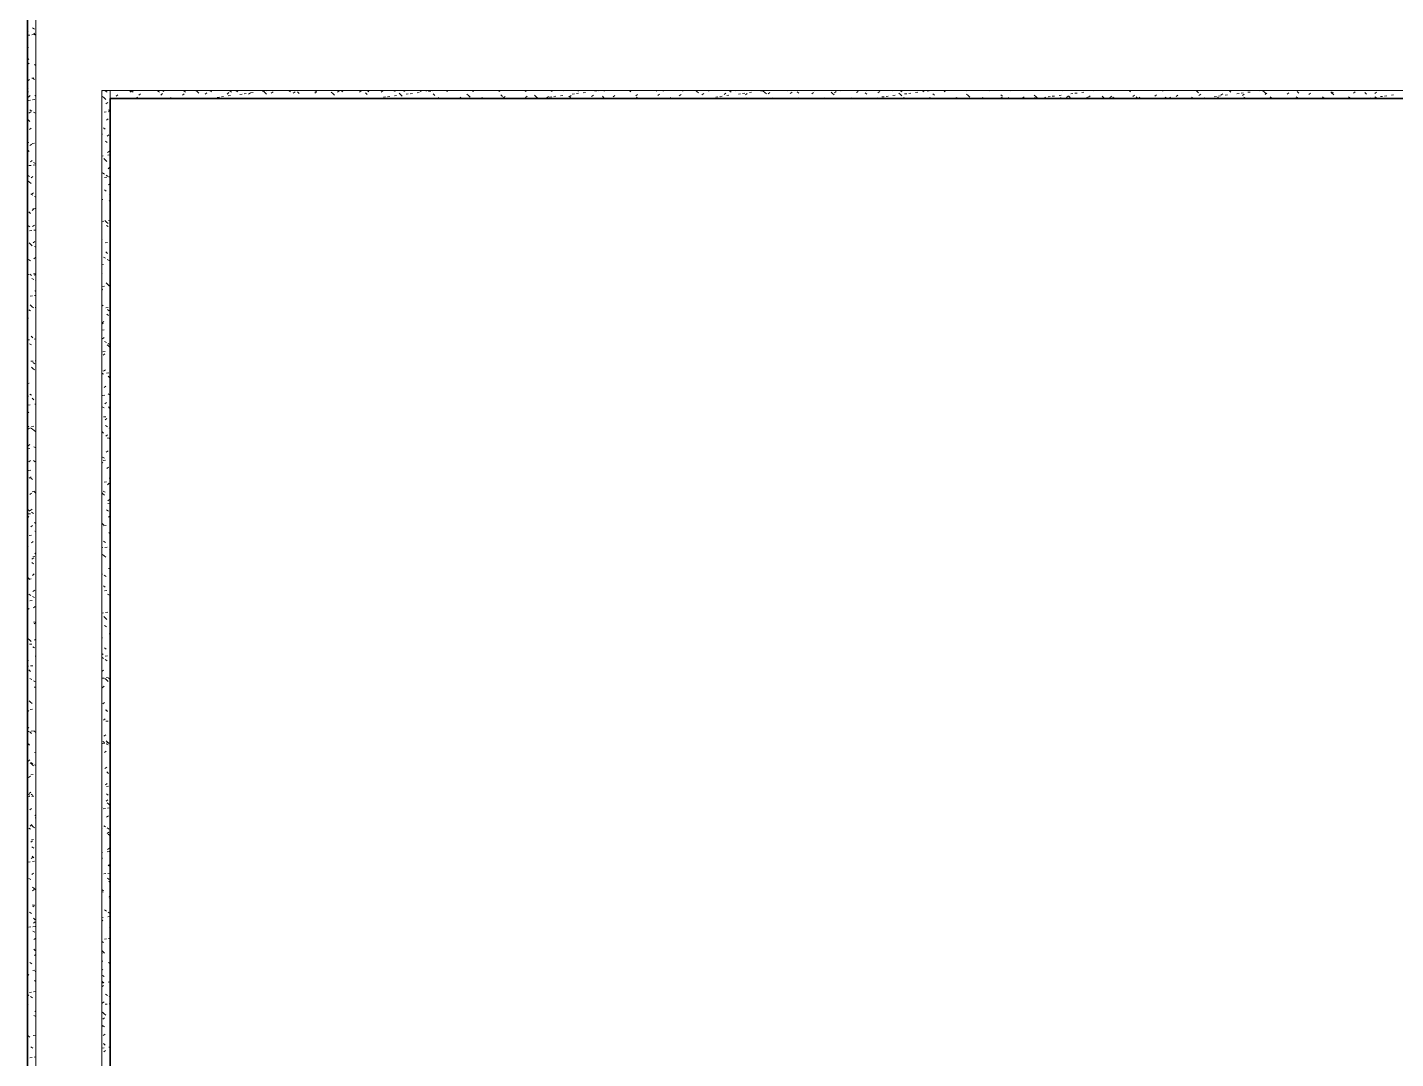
# Model space of a CAD drawing. Header units: millimetres. Extents: x -4948 to 42228, y -4856 to 69378.
# Drawn here: x 16096 to 18163, y 12279 to 13837 of the extents above; entities that cross this region are included whole.
import ezdxf

# ---------------------------------------------------------------- set-up
doc = ezdxf.new("R2010")
doc.units = ezdxf.units.MM
for name, color, linetype, lineweight in [('A-WALL', 113, 'Continuous', 13), ('A-WALL-PATT', 111, 'Continuous', 13), ('I-WALL', 2, 'Continuous', 13)]:
    doc.layers.add(name, color=color, linetype=linetype, lineweight=lineweight)

# ---------------------------------------------------------------- blocks, each defined once
blk = doc.blocks.new('27ELB-RD-AR-0000-BIM_rvt-1-1 этаж отм_ _0_000 лотки')
at = {"layer": 'A-WALL', "color": 252, "lineweight": 9}
for p, q in [((16108.9, 5232.1), (16108.9, 16592.1)), ((16208.9, 5232.1), (16208.9, 13742.1)), ((16221.4, 13742.1), (16208.9, 13742.1)), ((20096.4, 13742.1), (16221.4, 13742.1)), ((16221.4, 13742.1), (16221.4, 13729.6))]:
    blk.add_line(p, q, dxfattribs=at)
at = {"layer": 'A-WALL-PATT', "color": 252, "linetype": 'Continuous', "lineweight": 9}
for p, q in [((16096.4, 13831.2), (16097.4, 13831.9)), ((16104.1, 13836.5), (16106.9, 13834.7)), ((16105.9, 13828.3), (16108.3, 13826.1)), ((16096.4, 13806.1), (16098.2, 13807.5)), ((16096.9, 13825.3), (16100.3, 13825.7)), ((16103.3, 13826.1), (16106.6, 13826.6)), ((16108.3, 13826.1), (16108.3, 13826.1)), ((16108.3, 13826.1), (16108.9, 13825.6)), ((16096.4, 13790.9), (16096.9, 13790.5)), ((16096.4, 13790.9), (16098.6, 13788.9)), ((16108.7, 13794), (16108.9, 13794)), ((16096.4, 13781), (16099, 13783)), ((16107.2, 13781), (16108.9, 13779.4)), ((16096.4, 13744.8), (16097.5, 13743.7)), ((16097.1, 13756.5), (16099.8, 13758.5)), ((16102.9, 13760.3), (16106.2, 13760.8)), ((16104.3, 13760.5), (16107.2, 13758.7)), ((16096.4, 13740.3), (16098.2, 13739.2)), ((16097.9, 13732), (16100.6, 13734.1)), ((16097.9, 13726.8), (16101.2, 13727.2)), ((16104.3, 13727.6), (16107.6, 13728.1)), ((16107.6, 13734.4), (16108.9, 13733.3)), ((16208.9, 13741.4), (16210.1, 13741.6)), ((16210, 13732.9), (16212.4, 13730.7)), ((16212.4, 13730.7), (16212.4, 13730.7)), ((16212.4, 13730.7), (16214.8, 13728.4)), ((16214, 13741.2), (16216.8, 13739.4)), ((16215.1, 13721.6), (16217.8, 13723.7)), ((16230.4, 13733.4), (16233.1, 13735.4)), ((16250.3, 13742.1), (16250.6, 13741.9)), ((16250.6, 13741.9), (16250.6, 13741.9)), ((16250.6, 13741.9), (16253, 13739.6)), ((16253.5, 13741.3), (16256.3, 13739.5)), ((16261.6, 13731.7), (16263.9, 13729.6)), ((16264.7, 13734.6), (16267.4, 13736.7)), ((16293.1, 13741.4), (16295.9, 13739.6)), ((16298, 13735), (16300.6, 13737.1)), ((16300.6, 13742.1), (16302.3, 13740.6)), ((16312.4, 13731.3), (16314.3, 13729.6)), ((16330.5, 13734.9), (16333.1, 13736.9)), ((16332.6, 13741.4), (16335.4, 13739.6)), ((16351, 13742.1), (16352.9, 13740.3)), ((16352.9, 13740.3), (16352.9, 13740.3)), ((16352.9, 13740.3), (16355.4, 13738)), ((16364, 13730.2), (16364.6, 13729.6)), ((16364.8, 13736.1), (16367.4, 13738.2)), ((16372.2, 13741.5), (16375, 13739.7)), ((16383.1, 13731.4), (16386.4, 13731.9)), ((16389.5, 13732.3), (16392.8, 13732.7)), ((16398, 13736.5), (16400.7, 13738.6)), ((16399.8, 13733.6), (16403.1, 13734.1)), ((16402.2, 13741.3), (16404.6, 13739.1)), ((16411.7, 13741.6), (16414.5, 13739.8)), ((16414.8, 13729.7), (16415, 13729.6)), ((16417.3, 13735.9), (16420.6, 13736.4)), ((16423.6, 13736.8), (16427, 13737.2)), ((16430.5, 13736.4), (16433.2, 13738.4)), ((16434, 13738.1), (16437.3, 13738.6)), ((16451.3, 13741.7), (16454.1, 13739.9)), ((16451.5, 13740.5), (16454.8, 13740.9)), ((16453, 13740.9), (16455.3, 13738.7)), ((16455.3, 13738.7), (16455.3, 13738.7)), ((16455.3, 13738.7), (16457.8, 13736.5)), ((16457.8, 13741.3), (16461.1, 13741.7)), ((16464.8, 13737.6), (16467.5, 13739.7)), ((16490.8, 13741.7), (16493.6, 13739.9)), ((16498.1, 13738), (16500.7, 13740.1)), ((16504.6, 13739.8), (16507, 13737.5)), ((16530.4, 13741.8), (16533.2, 13740)), ((16530.5, 13737.9), (16533.2, 13739.9)), ((16555.4, 13739.3), (16557.7, 13737.2)), ((16557.7, 13737.2), (16557.7, 13737.2)), ((16557.7, 13737.2), (16560.2, 13734.9)), ((16564.8, 13739.1), (16567.5, 13741.2)), ((16569.9, 13741.9), (16572.7, 13740.1)), ((16598.1, 13739.5), (16600.7, 13741.6)), ((16606.9, 13738.2), (16609.4, 13735.9)), ((16609.5, 13741.9), (16612.3, 13740.1)), ((16617.8, 13729.6), (16617.9, 13729.7)), ((16618.8, 13729.6), (16619.9, 13729.7)), ((16628.7, 13729.7), (16628.9, 13729.6)), ((16630.6, 13739.4), (16633.2, 13741.4)), ((16634.1, 13731.6), (16637.4, 13732.1)), ((16640.5, 13732.4), (16643.8, 13732.9)), ((16649, 13742), (16651.8, 13740.2)), ((16650.5, 13729.6), (16651.2, 13730.1)), ((16650.8, 13733.8), (16654.1, 13734.2)), ((16657.8, 13737.8), (16660.1, 13735.6)), ((16660.1, 13735.6), (16660.1, 13735.6)), ((16660.1, 13735.6), (16662.6, 13733.4)), ((16664.9, 13740.6), (16666.8, 13742.1)), ((16668.3, 13736.1), (16671.6, 13736.6)), ((16668.3, 13729.7), (16668.5, 13729.6)), ((16674.6, 13737), (16678, 13737.4)), ((16683.2, 13729.6), (16683.7, 13729.9)), ((16685, 13738.3), (16688.3, 13738.7)), ((16688.6, 13742.1), (16691.4, 13740.3)), ((16698.1, 13741.1), (16699.5, 13742.1)), ((16702.5, 13740.6), (16705.8, 13741.1)), ((16707.8, 13729.8), (16708.2, 13729.6)), ((16708.8, 13741.5), (16712.2, 13741.9)), ((16709.3, 13736.6), (16711.8, 13734.4)), ((16715.9, 13729.6), (16718, 13731.2)), ((16728.2, 13742.1), (16730.9, 13740.4)), ((16730.6, 13740.9), (16732.2, 13742.1)), ((16747.4, 13729.9), (16747.8, 13729.6)), ((16748.6, 13729.6), (16751.2, 13731.6)), ((16760.1, 13736.2), (16762.5, 13734.1)), ((16762.5, 13734.1), (16762.5, 13734.1)), ((16762.5, 13734.1), (16765, 13731.8)), ((16767.9, 13742.1), (16770.5, 13740.4)), ((16781.3, 13729.6), (16783.7, 13731.5)), ((16786.9, 13730), (16787.5, 13729.6)), ((16807.5, 13742.1), (16810, 13740.5)), ((16811.7, 13735.1), (16814.2, 13732.8)), ((16815.3, 13730.6), (16818, 13732.7)), ((16826.5, 13730), (16827.2, 13729.6)), ((16847.2, 13742.1), (16849.6, 13740.6)), ((16848.6, 13731.1), (16851.2, 13733.1)), ((16862.5, 13734.7), (16864.9, 13732.5)), ((16864.9, 13732.5), (16864.9, 13732.5)), ((16864.9, 13732.5), (16867.3, 13730.2)), ((16866, 13730.1), (16866.8, 13729.6)), ((16868.5, 13729.6), (16870.9, 13729.9)), ((16881.1, 13730.9), (16883.7, 13733)), ((16885.1, 13731.8), (16888.4, 13732.2)), ((16886.9, 13742.1), (16889.1, 13740.6)), ((16891.5, 13732.6), (16894.8, 13733.1)), ((16901.8, 13734), (16905.1, 13734.4)), ((16904.8, 13742.1), (16905.5, 13741.4)), ((16905.6, 13730.2), (16906.5, 13729.6)), ((16914.1, 13733.5), (16916.6, 13731.3)), ((16915.4, 13732.2), (16918, 13734.2)), ((16919.3, 13736.3), (16922.6, 13736.7)), ((16925.6, 13737.1), (16929, 13737.6)), ((16926.5, 13742.1), (16928.7, 13740.7)), ((16936, 13738.5), (16939.3, 13738.9)), ((16945.1, 13730.2), (16946.2, 13729.6)), ((16948.6, 13732.6), (16951.3, 13734.6)), ((16953.5, 13740.8), (16956.8, 13741.2)), ((16959.8, 13741.6), (16963.2, 13742.1)), ((16964.9, 13733.1), (16967.3, 13731)), ((16966.2, 13742.1), (16968.2, 13740.8)), ((16967.3, 13731), (16967.3, 13731)), ((16967.3, 13731), (16968.7, 13729.6)), ((16981.1, 13732.4), (16983.8, 13734.5)), ((16984.7, 13730.3), (16985.8, 13729.6)), ((17005.4, 13742.1), (17007.9, 13739.8)), ((17005.9, 13742.1), (17007.8, 13740.9)), ((17015.4, 13733.7), (17018.1, 13735.7)), ((17016.5, 13732), (17019, 13729.7)), ((17024.2, 13730.4), (17025.5, 13729.6)), ((17045.5, 13742.1), (17047.3, 13740.9)), ((17048.6, 13734.1), (17051.3, 13736.1)), ((17055.8, 13742.1), (17057.1, 13740.9)), ((17063.8, 13730.5), (17065.1, 13729.6)), ((17067.3, 13731.5), (17069.4, 13729.6)), ((17081.1, 13733.9), (17083.8, 13736)), ((17085.2, 13742.1), (17086.9, 13741)), ((17103.3, 13730.5), (17104.8, 13729.6)), ((17106.1, 13742.1), (17107.8, 13740.5)), ((17107.8, 13740.5), (17107.8, 13740.5)), ((17107.8, 13740.5), (17110.3, 13738.3)), ((17115.4, 13735.2), (17118.1, 13737.2)), ((17118.6, 13729.6), (17121.9, 13730.1)), ((17118.9, 13730.4), (17119.8, 13729.6)), ((17124.9, 13742.1), (17126.4, 13741.1)), ((17136.1, 13731.9), (17139.5, 13732.4)), ((17142.5, 13732.8), (17145.8, 13733.2)), ((17142.9, 13730.6), (17144.5, 13729.6)), ((17148.7, 13735.6), (17151.3, 13737.6)), ((17152.8, 13734.1), (17156.1, 13734.6)), ((17157, 13741.6), (17159.5, 13739.3)), ((17164.5, 13742.1), (17166, 13741.2)), ((17169.7, 13730), (17170.1, 13729.6)), ((17170.3, 13736.4), (17173.6, 13736.9)), ((17176.7, 13737.3), (17180, 13737.7)), ((17181.2, 13735.4), (17183.8, 13737.5)), ((17182.4, 13730.7), (17184.1, 13729.6)), ((17187, 13738.6), (17190.3, 13739.1)), ((17204.2, 13742.1), (17205.5, 13741.2)), ((17204.5, 13740.9), (17207.8, 13741.4)), ((17207.9, 13741.1), (17210.2, 13739)), ((17210.2, 13739), (17210.2, 13739)), ((17210.2, 13739), (17212.7, 13736.7)), ((17210.8, 13741.8), (17213.3, 13742.1)), ((17215.5, 13736.7), (17218.1, 13738.7)), ((17222, 13730.7), (17223.8, 13729.6)), ((17243.8, 13742.1), (17245.1, 13741.3)), ((17248.7, 13737.1), (17251.4, 13739.1)), ((17259.4, 13740), (17261.9, 13737.7)), ((17261.5, 13730.8), (17263.5, 13729.6)), ((17281.2, 13736.9), (17283.9, 13739)), ((17283.5, 13742.1), (17284.6, 13741.4)), ((17301.1, 13730.9), (17303.1, 13729.6)), ((17310.3, 13739.6), (17312.6, 13737.4)), ((17312.6, 13737.4), (17312.6, 13737.4)), ((17312.6, 13737.4), (17315.1, 13735.2)), ((17315.5, 13738.2), (17318.2, 13740.2)), ((17323.2, 13742.1), (17324.2, 13741.4)), ((17340.6, 13731), (17342.8, 13729.6)), ((17348.7, 13738.6), (17351.4, 13740.6)), ((17361.8, 13738.4), (17364.3, 13736.2)), ((17362.8, 13742.1), (17363.7, 13741.5)), ((17369.6, 13729.8), (17372.9, 13730.2)), ((17380.2, 13731), (17382.5, 13729.6)), ((17381.2, 13738.4), (17383.9, 13740.5)), ((17387.1, 13732.1), (17390.5, 13732.5)), ((17393.5, 13732.9), (17396.8, 13733.4)), ((17402.5, 13742.1), (17403.3, 13741.6)), ((17403.8, 13734.3), (17407.1, 13734.7)), ((17412.6, 13738), (17415, 13735.9)), ((17415, 13735.9), (17415, 13735.9)), ((17415, 13735.9), (17417.5, 13733.6)), ((17415.5, 13739.7), (17418.2, 13741.7)), ((17419.7, 13731.1), (17422.1, 13729.6)), ((17421.3, 13736.6), (17424.6, 13737)), ((17427.7, 13737.4), (17431, 13737.9)), ((17438, 13738.8), (17441.3, 13739.2)), ((17442.2, 13742.1), (17442.8, 13741.7)), ((17448.8, 13740.1), (17451.4, 13742.1)), ((17455.5, 13741.1), (17458.8, 13741.5)), ((17459.3, 13731.2), (17461.8, 13729.6)), ((17461.8, 13741.9), (17463, 13742.1)), ((17464.2, 13736.9), (17466.7, 13734.6)), ((17467.8, 13729.6), (17468.6, 13730.2)), ((17481.3, 13739.9), (17483.9, 13742)), ((17481.8, 13742.1), (17482.4, 13741.7)), ((17498.8, 13731.3), (17501.4, 13729.6)), ((17500.5, 13729.6), (17501.9, 13730.7)), ((17515, 13736.4), (17517.4, 13734.3)), ((17515.6, 13741.2), (17516.8, 13742.1)), ((17517.4, 13734.3), (17517.4, 13734.3)), ((17517.4, 13734.3), (17519.8, 13732)), ((17521.5, 13742.1), (17521.9, 13741.8)), ((17533.2, 13729.6), (17534.3, 13730.5)), ((17538.4, 13731.3), (17541.1, 13729.6)), ((17548.8, 13741.6), (17549.4, 13742.1)), ((17561.1, 13742.1), (17561.5, 13741.9)), ((17566, 13729.7), (17568.6, 13731.7)), ((17566.6, 13735.3), (17569.1, 13733.1)), ((17577.9, 13731.4), (17580.8, 13729.6)), ((17581.3, 13741.4), (17582.1, 13742.1)), ((17599.2, 13730.1), (17601.9, 13732.2)), ((17600.8, 13742.1), (17601, 13742)), ((17617.4, 13734.9), (17619.8, 13732.7)), ((17617.5, 13731.5), (17620.3, 13729.7)), ((17619.8, 13732.7), (17619.8, 13732.7)), ((17619.8, 13732.7), (17622.2, 13730.5)), ((17620.6, 13730), (17623.9, 13730.4)), ((17631.7, 13730), (17634.4, 13732)), ((17638.2, 13732.3), (17641.5, 13732.7)), ((17640.5, 13742.1), (17640.6, 13742)), ((17644.5, 13733.1), (17647.8, 13733.5)), ((17654.8, 13734.5), (17658.1, 13734.9)), ((17657, 13731.5), (17659.9, 13729.7)), ((17659.9, 13742.1), (17660.4, 13741.6)), ((17666, 13731.2), (17668.7, 13733.2)), ((17669, 13733.8), (17671.5, 13731.5)), ((17672.3, 13736.8), (17675.7, 13737.2)), ((17678.7, 13737.6), (17682, 13738)), ((17689, 13739), (17692.3, 13739.4)), ((17696.6, 13731.6), (17699.4, 13729.8)), ((17699.3, 13731.6), (17701.9, 13733.7)), ((17706.5, 13741.3), (17709.8, 13741.7)), ((17719.8, 13733.3), (17722.1, 13731.2)), ((17722.1, 13731.2), (17722.1, 13731.2)), ((17722.1, 13731.2), (17723.9, 13729.6)), ((17731.7, 13731.5), (17734.4, 13733.5)), ((17736.1, 13731.7), (17739, 13729.9)), ((17760.6, 13742.1), (17762.8, 13740.1)), ((17766, 13732.7), (17768.7, 13734.7)), ((17771.4, 13732.2), (17773.8, 13729.9)), ((17775.7, 13731.8), (17778.5, 13730)), ((17799.3, 13733.1), (17802, 13735.2)), ((17810.9, 13742.1), (17812, 13741.1)), ((17815.2, 13731.8), (17818.1, 13730)), ((17822.2, 13731.8), (17824.5, 13729.6)), ((17824.5, 13729.6), (17824.5, 13729.6)), ((17824.5, 13729.6), (17824.6, 13729.6)), ((17831.8, 13733), (17834.4, 13735)), ((17854.8, 13731.9), (17857.6, 13730.1)), ((17861.3, 13742.1), (17862.7, 13740.8)), ((17862.7, 13740.8), (17862.7, 13740.8)), ((17862.7, 13740.8), (17865.2, 13738.5)), ((17866.1, 13734.2), (17868.7, 13736.3)), ((17871.6, 13730.1), (17874.9, 13730.6)), ((17873.8, 13730.7), (17874.9, 13729.6)), ((17889.2, 13732.4), (17892.5, 13732.9)), ((17894.3, 13732), (17897.2, 13730.2)), ((17895.5, 13733.3), (17898.8, 13733.7)), ((17899.3, 13734.6), (17902, 13736.7)), ((17905.8, 13734.6), (17909.1, 13735.1)), ((17911.9, 13741.8), (17914.4, 13739.5)), ((17923.3, 13736.9), (17926.7, 13737.4)), ((17924.6, 13730.2), (17925.2, 13729.6)), ((17929.7, 13737.8), (17933, 13738.2)), ((17931.8, 13734.5), (17934.5, 13736.5)), ((17933.9, 13732), (17936.7, 13730.2)), ((17940, 13739.1), (17943.3, 13739.6)), ((17957.5, 13741.4), (17960.9, 13741.9)), ((17962.7, 13741.4), (17965.1, 13739.2)), ((17965.1, 13739.2), (17965.1, 13739.2)), ((17965.1, 13739.2), (17967.6, 13737)), ((17966.1, 13735.7), (17968.8, 13737.8)), ((17973.4, 13732.1), (17976.3, 13730.3)), ((17999.4, 13736.1), (18002, 13738.2)), ((18013, 13732.2), (18015.8, 13730.4)), ((18014.3, 13740.2), (18016.8, 13738)), ((18031.8, 13736), (18034.5, 13738)), ((18052.5, 13732.3), (18055.4, 13730.5)), ((18065.1, 13739.8), (18067.5, 13737.7)), ((18066.1, 13737.2), (18068.8, 13739.3)), ((18067.5, 13737.7), (18067.5, 13737.7)), ((18067.5, 13737.7), (18069.9, 13735.4)), ((18092.1, 13732.3), (18094.9, 13730.5)), ((18099.4, 13737.6), (18102.1, 13739.7)), ((18116.7, 13738.7), (18119.2, 13736.4)), ((18122.6, 13730.3), (18125.9, 13730.7)), ((18131.6, 13732.4), (18134.5, 13730.6)), ((18131.9, 13737.5), (18134.5, 13739.5)), ((18140.2, 13732.6), (18143.5, 13733)), ((18146.5, 13733.4), (18149.8, 13733.9)), ((18156.8, 13734.8), (18160.1, 13735.2)), ((16098.7, 13707.6), (16101.4, 13709.6)), ((16100.2, 13712.6), (16103.1, 13710.8)), ((16105.6, 13709.2), (16108.4, 13707.4)), ((16212.2, 13708.9), (16215.5, 13709.4)), ((16218.5, 13709.8), (16221.4, 13710.2)), ((16218.9, 13712.8), (16221.4, 13711.2)), ((16096.4, 13698.6), (16097.8, 13697.3)), ((16097.8, 13697.3), (16097.8, 13697.3)), ((16097.8, 13697.3), (16100.3, 13695)), ((16099.5, 13683.1), (16102.2, 13685.1)), ((16211.3, 13685.6), (16213.7, 13683.3)), ((16215.9, 13697.2), (16218.6, 13699.2)), ((16096.4, 13664.5), (16098.4, 13663.2)), ((16103.8, 13661.8), (16107.1, 13662.2)), ((16208.9, 13675.6), (16209.7, 13675.7)), ((16214.2, 13665.3), (16217, 13663.5)), ((16216.7, 13672.7), (16219.4, 13674.7)), ((16096.4, 13660.8), (16096.8, 13660.9)), ((16096.7, 13652.1), (16099.2, 13649.9)), ((16100.3, 13658.6), (16103, 13660.7)), ((16208.9, 13642.7), (16211.1, 13643)), ((16217.5, 13648.2), (16220.2, 13650.3)), ((16218.1, 13644), (16221.4, 13644.4)), ((16098.8, 13628.3), (16102.2, 13628.7)), ((16101.1, 13634.1), (16103.8, 13636.2)), ((16105.2, 13629.1), (16108.5, 13629.5)), ((16105.8, 13633.2), (16108.7, 13631.4)), ((16211.8, 13639), (16214.1, 13636.9)), ((16214.1, 13636.9), (16214.1, 13636.9)), ((16214.1, 13636.9), (16216.6, 13634.6)), ((16218.3, 13623.7), (16221, 13625.8)), ((16096.8, 13613.7), (16099.6, 13611.9)), ((16097.2, 13605.6), (16099.6, 13603.4)), ((16099.6, 13603.4), (16099.6, 13603.4)), ((16099.6, 13603.4), (16102, 13601.2)), ((16101.9, 13609.7), (16104.6, 13611.7)), ((16210.1, 13617.4), (16212.9, 13615.6)), ((16213.1, 13610.4), (16216.4, 13610.9)), ((16215.4, 13613.9), (16218.3, 13612.1)), ((16219.1, 13599.3), (16221.4, 13601)), ((16219.5, 13611.3), (16221.4, 13611.5)), ((16096.4, 13595.1), (16096.4, 13595.1)), ((16101.7, 13585.3), (16104.5, 13583.5)), ((16102.7, 13585.2), (16105.4, 13587.2)), ((16107.1, 13581.9), (16108.9, 13580.8)), ((16213, 13591.7), (16215.5, 13589.5)), ((16220.4, 13585.5), (16221.4, 13584.9)), ((16096.4, 13562.2), (16097.8, 13562.4)), ((16098.5, 13558.3), (16101, 13556)), ((16103.5, 13560.7), (16106.2, 13562.8)), ((16104.8, 13563.3), (16108.1, 13563.7)), ((16208.9, 13577), (16210.6, 13577.2)), ((16219.9, 13574.8), (16221.4, 13575.9)), ((16097, 13537.8), (16099.9, 13536)), ((16104.3, 13536.3), (16107, 13538.3)), ((16208.9, 13544.1), (16212, 13544.5)), ((16213.5, 13545.2), (16215.8, 13543)), ((16215.7, 13538), (16218.5, 13536.2)), ((16215.8, 13543), (16215.8, 13543)), ((16215.8, 13543), (16218.3, 13540.7)), ((16219, 13545.4), (16221.4, 13545.7)), ((16220.7, 13550.3), (16221.4, 13550.8)), ((16099.8, 13529.7), (16103.1, 13530.2)), ((16106.1, 13530.6), (16108.9, 13530.9)), ((16208.9, 13517.1), (16209.5, 13516.7)), ((16096.4, 13496.4), (16097.3, 13496.5)), ((16099, 13511.7), (16101.3, 13509.6)), ((16101.3, 13509.6), (16101.3, 13509.6)), ((16101.3, 13509.6), (16103.8, 13507.3)), ((16105.1, 13511.8), (16107.8, 13513.8)), ((16107.3, 13506), (16108.9, 13505)), ((16214, 13511.9), (16217.4, 13512.3)), ((16214.7, 13497.9), (16217.2, 13495.6)), ((16220.4, 13512.7), (16221.4, 13512.9)), ((16098.3, 13486.4), (16101.1, 13484.6)), ((16105.9, 13487.3), (16108.6, 13489.4)), ((16208.9, 13478.3), (16211.6, 13478.7)), ((16211.6, 13490.1), (16214.4, 13488.3)), ((16216.9, 13486.7), (16219.8, 13484.9)), ((16096.4, 13463.5), (16098.7, 13463.8)), ((16100.2, 13464.4), (16102.7, 13462.2)), ((16103.2, 13458), (16106, 13456.2)), ((16105.7, 13464.8), (16108.9, 13465.2)), ((16106.7, 13462.8), (16108.9, 13464.5)), ((16208.9, 13466), (16209.4, 13466.4)), ((16107.5, 13438.4), (16108.9, 13439.4)), ((16108.5, 13454.6), (16108.9, 13454.4)), ((16208.9, 13440.9), (16210.2, 13441.9)), ((16208.9, 13441.3), (16209.7, 13440.7)), ((16209.6, 13445.6), (16213, 13446)), ((16215.2, 13451.3), (16217.6, 13449.2)), ((16217.6, 13449.2), (16217.6, 13449.2)), ((16217.6, 13449.2), (16220.1, 13446.9)), ((16220, 13446.9), (16221.4, 13447.1)), ((16100.7, 13431.2), (16104, 13431.7)), ((16100.7, 13417.9), (16103, 13415.7)), ((16103, 13415.7), (16103, 13415.7)), ((16103, 13415.7), (16105.5, 13413.5)), ((16107.1, 13432.1), (16108.9, 13432.3)), ((16108.3, 13413.9), (16108.9, 13414.3)), ((16208.9, 13415.8), (16211, 13417.5)), ((16215, 13413.4), (16218.3, 13413.8)), ((16221.4, 13414.2), (16221.4, 13414.2)), ((16096.4, 13397.8), (16098.3, 13398)), ((16098.5, 13410.5), (16101.3, 13408.7)), ((16209.2, 13390.9), (16211.8, 13393)), ((16216.5, 13404), (16219, 13401.8)), ((16217.2, 13410.7), (16220, 13408.9)), ((16108.8, 13378.7), (16108.9, 13378.6)), ((16208.9, 13390.7), (16211, 13389.4)), ((16209.2, 13379.7), (16212.5, 13380.2)), ((16096.4, 13364.9), (16099.6, 13365.3)), ((16096.4, 13361.3), (16097.2, 13360.8)), ((16099.8, 13359.2), (16102.6, 13357.4)), ((16101.9, 13370.6), (16104.4, 13368.3)), ((16106.6, 13366.2), (16108.9, 13366.5)), ((16210, 13366.5), (16212.6, 13368.5)), ((16213, 13362.8), (16215.9, 13361)), ((16217, 13357.5), (16219.3, 13355.3)), ((16218.4, 13359.4), (16221.2, 13357.6)), ((16219.3, 13355.3), (16219.3, 13355.3)), ((16219.3, 13355.3), (16221.4, 13353.4)), ((16101.7, 13332.7), (16105, 13333.1)), ((16108, 13333.5), (16108.9, 13333.6)), ((16210.6, 13347), (16213.9, 13347.5)), ((16210.8, 13342), (16213.4, 13344)), ((16220.9, 13348.4), (16221.4, 13348.5)), ((16102.4, 13324), (16104.8, 13321.9)), ((16104.7, 13330.8), (16107.5, 13329)), ((16104.8, 13321.9), (16104.8, 13321.9)), ((16104.8, 13321.9), (16107.3, 13319.6)), ((16208.9, 13318.8), (16209.6, 13318)), ((16208.9, 13314.9), (16211.2, 13313.4)), ((16211.6, 13317.5), (16214.2, 13319.6)), ((16215.9, 13314.9), (16219.3, 13315.3)), ((16218.2, 13310.2), (16220.7, 13307.9)), ((16096.4, 13304.4), (16097.1, 13304.9)), ((16096.4, 13299.1), (16099.2, 13299.5)), ((16212.4, 13293.1), (16215, 13295.1)), ((16096.4, 13279.3), (16097.9, 13280.4)), ((16100, 13283.2), (16102.8, 13281.4)), ((16103.7, 13276.7), (16106.2, 13274.5)), ((16210.1, 13281.2), (16213.5, 13281.6)), ((16213.2, 13268.6), (16215.8, 13270.6)), ((16218.6, 13283.4), (16221.4, 13281.7)), ((16096.4, 13254.2), (16098.7, 13256)), ((16097.3, 13266.3), (16100.6, 13266.8)), ((16107.6, 13267.7), (16108.9, 13267.9)), ((16209.6, 13263.9), (16212.5, 13262.1)), ((16211.5, 13248.5), (16214.9, 13248.9)), ((16218.7, 13263.6), (16221.1, 13261.5)), ((16221.1, 13261.5), (16221.1, 13261.5)), ((16221.1, 13261.5), (16221.4, 13261.2)), ((16096.4, 13235), (16098.7, 13233.5)), ((16096.8, 13229.5), (16099.5, 13231.5)), ((16101.2, 13231.9), (16104.1, 13230.1)), ((16102.6, 13234.2), (16105.9, 13234.6)), ((16104.2, 13230.2), (16106.5, 13228)), ((16106.5, 13228), (16106.5, 13228)), ((16106.5, 13228), (16108.9, 13225.9)), ((16214, 13244.1), (16216.6, 13246.2)), ((16214.5, 13235.5), (16217.4, 13233.7)), ((16219.9, 13232.1), (16221.4, 13231.2)), ((16097.6, 13205), (16100.3, 13207)), ((16208.9, 13226.5), (16208.9, 13226.5)), ((16208.9, 13226.5), (16208.9, 13226.5)), ((16208.9, 13226.5), (16211.4, 13224.2)), ((16214.8, 13219.6), (16217.4, 13221.7)), ((16216.9, 13216.3), (16220.2, 13216.8)), ((16220, 13216.3), (16221.4, 13215)), ((16096.4, 13191.2), (16096.8, 13190.8)), ((16096.8, 13200.5), (16100.1, 13201)), ((16106.1, 13203.5), (16108.9, 13201.7)), ((16209.9, 13187.9), (16212.7, 13186.1)), ((16215.6, 13195.2), (16218.2, 13197.2)), ((16098.2, 13167.8), (16101.5, 13168.3)), ((16098.4, 13180.5), (16101.1, 13182.6)), ((16105.4, 13182.9), (16107.9, 13180.6)), ((16108.5, 13169.2), (16108.9, 13169.2)), ((16208.9, 13180.4), (16210.3, 13179.1)), ((16211.1, 13182.7), (16214.4, 13183.1)), ((16216.4, 13170.7), (16219, 13172.7)), ((16220.4, 13169.8), (16221.4, 13168.9)), ((16099.2, 13156.1), (16101.9, 13158.1)), ((16101.5, 13155.9), (16104.3, 13154.1)), ((16208.9, 13149.5), (16209.4, 13149.6)), ((16212.5, 13150), (16215.8, 13150.4)), ((16217.2, 13146.2), (16219.8, 13148.3)), ((16220.1, 13156.1), (16221.4, 13155.3)), ((16100, 13131.6), (16102.7, 13133.6)), ((16103.6, 13135.6), (16106.9, 13136.1)), ((16105.9, 13136.3), (16108.3, 13134.2)), ((16108.3, 13134.2), (16108.3, 13134.2)), ((16108.3, 13134.2), (16108.9, 13133.6)), ((16208.9, 13134.2), (16210.6, 13132.6)), ((16210.6, 13132.6), (16210.6, 13132.6)), ((16210.6, 13132.6), (16213.1, 13130.3)), ((16211.1, 13136.6), (16213.9, 13134.8)), ((16097.4, 13108), (16100.2, 13106.2)), ((16100.8, 13107.1), (16103.5, 13109.2)), ((16102.7, 13104.6), (16105.5, 13102.8)), ((16216, 13108.2), (16218.8, 13106.4)), ((16217.8, 13117.8), (16221.1, 13118.2)), ((16218, 13121.8), (16220.6, 13123.8)), ((16221.4, 13104.8), (16221.4, 13104.8)), ((16096.4, 13098.9), (16098.6, 13096.9)), ((16097.8, 13102), (16101.1, 13102.4)), ((16101.6, 13082.6), (16104.3, 13084.7)), ((16107.2, 13089), (16108.9, 13087.5)), ((16209.5, 13087.5), (16212, 13085.2)), ((16212, 13084.2), (16215.4, 13084.6)), ((16218.8, 13097.3), (16221.4, 13099.3)), ((16099.2, 13069.3), (16102.5, 13069.7)), ((16107.6, 13076.2), (16108.9, 13075.4)), ((16219.6, 13072.8), (16221.4, 13074.2)), ((16096.4, 13052.8), (16097.5, 13051.8)), ((16102.4, 13058.2), (16105.1, 13060.2)), ((16107.6, 13042.5), (16108.9, 13041.3)), ((16208.9, 13050.9), (16210.4, 13051.1)), ((16211.3, 13060.7), (16214.2, 13058.9)), ((16213.4, 13051.5), (16216.7, 13051.9)), ((16220.4, 13048.3), (16221.4, 13049.1)), ((16103, 13028.6), (16105.8, 13026.8)), ((16103.2, 13033.7), (16105.9, 13035.7)), ((16104.5, 13037.1), (16107.8, 13037.6)), ((16210, 13040.9), (16212.4, 13038.8)), ((16212.4, 13038.8), (16212.4, 13038.8)), ((16212.4, 13038.8), (16214.8, 13036.5)), ((16221.2, 13023.9), (16221.4, 13024)), ((16096.4, 13007.6), (16096.8, 13007.3)), ((16096.4, 13006.7), (16097.8, 13005.3)), ((16097.8, 13005.3), (16097.8, 13005.3)), ((16097.8, 13005.3), (16100.3, 13003.1)), ((16098.7, 13003.5), (16102, 13003.9)), ((16104, 13009.2), (16106.7, 13011.3)), ((16208.9, 13011.7), (16210.1, 13010.9)), ((16212.6, 13009.3), (16215.4, 13007.5)), ((16218.8, 13019.3), (16221.4, 13019.6)), ((16098.8, 12980.7), (16101.7, 12978.9)), ((16104.8, 12984.8), (16107.5, 12986.8)), ((16211.3, 12993.6), (16213.7, 12991.4)), ((16213, 12985.6), (16216.3, 12986.1)), ((16217.5, 12980.9), (16220.3, 12979.1)), ((16096.4, 12970.3), (16097.1, 12970.4)), ((16096.7, 12960.2), (16099.2, 12957.9)), ((16100.1, 12970.8), (16103.4, 12971.2)), ((16104.2, 12977.3), (16107, 12975.5)), ((16105.6, 12960.3), (16108.3, 12962.3)), ((16105.4, 12938.6), (16108.8, 12939)), ((16208.9, 12952.2), (16211.3, 12952.5)), ((16208.9, 12939.2), (16209.1, 12939.4)), ((16211.8, 12947.1), (16214.1, 12944.9)), ((16214.1, 12944.9), (16214.1, 12944.9)), ((16214.1, 12944.9), (16216.6, 12942.6)), ((16214.4, 12952.9), (16217.7, 12953.4)), ((16096.4, 12931.8), (16097, 12931.4)), ((16106.4, 12935.8), (16108.9, 12937.7)), ((16212.8, 12933.4), (16215.7, 12931.6)), ((16219.7, 12920.8), (16221.4, 12921)), ((16097.2, 12913.6), (16099.6, 12911.5)), ((16099.6, 12911.5), (16099.6, 12911.5)), ((16099.6, 12911.5), (16102, 12909.2)), ((16099.6, 12905), (16103, 12905.4)), ((16104.4, 12901.4), (16107.3, 12899.5)), ((16107.2, 12911.3), (16108.9, 12912.6)), ((16208.9, 12914.1), (16209.9, 12914.9)), ((16213, 12899.8), (16215.5, 12897.5)), ((16096.4, 12881.2), (16098.2, 12880)), ((16108, 12886.9), (16108.9, 12887.5)), ((16208.9, 12889), (16210.7, 12890.4)), ((16208.9, 12885.4), (16211.5, 12883.7)), ((16213.9, 12887.1), (16217.2, 12887.6)), ((16214.1, 12882), (16216.9, 12880.2)), ((16096.4, 12871.6), (16098, 12871.9)), ((16098.5, 12866.3), (16100.9, 12864.1)), ((16101, 12872.3), (16104.4, 12872.7)), ((16108.8, 12862.4), (16108.9, 12862.5)), ((16208.9, 12863.9), (16211.5, 12866)), ((16100.3, 12853.4), (16103.1, 12851.6)), ((16105.7, 12850), (16108.5, 12848.2)), ((16106.4, 12840.1), (16108.9, 12840.4)), ((16208.9, 12853.6), (16212.3, 12854)), ((16209.6, 12839.4), (16212.3, 12841.5)), ((16213.5, 12853.2), (16215.8, 12851.1)), ((16215.3, 12854.4), (16218.6, 12854.9)), ((16215.8, 12851.1), (16215.8, 12851.1)), ((16215.8, 12851.1), (16218.3, 12848.8)), ((16219, 12853.7), (16221.4, 12852.1)), ((16096.4, 12827.8), (16096.9, 12828.2)), ((16099, 12819.8), (16101.3, 12817.6)), ((16101.3, 12817.6), (16101.3, 12817.6)), ((16101.3, 12817.6), (16103.8, 12815.3)), ((16210.4, 12815), (16213.1, 12817)), ((16220.7, 12822.2), (16221.4, 12822.3)), ((16096.4, 12805.4), (16098.5, 12804.1)), ((16096.4, 12802.7), (16097.7, 12803.8)), ((16100.6, 12806.4), (16103.9, 12806.9)), ((16214.3, 12806.1), (16217.1, 12804.3)), ((16214.7, 12805.9), (16217.2, 12803.7)), ((16096.4, 12777.6), (16098.5, 12779.3)), ((16096.4, 12773), (16098.9, 12773.3)), ((16102, 12773.7), (16105.3, 12774.2)), ((16105.9, 12774.1), (16108.7, 12772.3)), ((16211.2, 12790.5), (16213.9, 12792.5)), ((16214.9, 12788.6), (16218.2, 12789)), ((16096.7, 12752.8), (16099.3, 12754.8)), ((16096.9, 12754.5), (16099.7, 12752.7)), ((16100.2, 12772.5), (16102.7, 12770.2)), ((16209.9, 12755.1), (16213.2, 12755.5)), ((16210.2, 12758.2), (16213, 12756.4)), ((16212, 12766), (16214.7, 12768.1)), ((16215.2, 12759.3), (16217.6, 12757.2)), ((16215.5, 12754.8), (16218.4, 12753)), ((16216.2, 12755.9), (16219.6, 12756.3)), ((16217.6, 12757.2), (16217.6, 12757.2)), ((16217.6, 12757.2), (16220.1, 12754.9)), ((16107.3, 12741.6), (16108.9, 12741.8)), ((16212.8, 12741.6), (16215.5, 12743.6)), ((16097.5, 12728.3), (16100.1, 12730.3)), ((16100.7, 12725.9), (16103, 12723.8)), ((16101.8, 12726.2), (16104.6, 12724.4)), ((16103, 12723.8), (16103, 12723.8)), ((16103, 12723.8), (16105.5, 12721.5)), ((16107.1, 12722.7), (16108.9, 12721.7)), ((16213.6, 12717.1), (16216.3, 12719.1)), ((16216.5, 12712.1), (16219, 12709.8)), ((16220.4, 12726.4), (16221.4, 12725.8)), ((16098.3, 12703.8), (16100.9, 12705.9)), ((16101.5, 12707.9), (16104.9, 12708.3)), ((16214.4, 12692.6), (16217.1, 12694.7)), ((16215.8, 12690.1), (16219.1, 12690.5)), ((16096.6, 12674.4), (16099.9, 12674.8)), ((16097.1, 12678.6), (16100, 12676.8)), ((16099.1, 12679.4), (16101.7, 12681.4)), ((16101.9, 12678.6), (16104.4, 12676.4)), ((16102.9, 12675.2), (16106.2, 12675.6)), ((16215.2, 12668.1), (16217.9, 12670.2)), ((16215.8, 12678.8), (16218.6, 12677)), ((16099.9, 12654.9), (16102.5, 12656.9)), ((16208.9, 12657.9), (16209.6, 12657.5)), ((16210.8, 12656.5), (16214.2, 12657)), ((16217, 12665.5), (16219.3, 12663.4)), ((16217.2, 12657.4), (16220.5, 12657.8)), ((16219.3, 12663.4), (16219.3, 12663.4)), ((16219.3, 12663.4), (16221.4, 12661.5)), ((16100.7, 12630.4), (16103.3, 12632.5)), ((16102.4, 12632.1), (16104.8, 12629.9)), ((16104.8, 12629.9), (16104.8, 12629.9)), ((16104.8, 12629.9), (16107.3, 12627.6)), ((16107.4, 12646.8), (16108.9, 12645.8)), ((16108.3, 12643), (16108.9, 12643.1)), ((16211.7, 12630.9), (16214.5, 12629.1)), ((16216, 12643.7), (16218.7, 12645.7)), ((16098.4, 12627.3), (16101.2, 12625.5)), ((16101.5, 12605.9), (16104.1, 12608)), ((16102.5, 12609.4), (16105.8, 12609.8)), ((16208.9, 12626.8), (16209.6, 12626.1)), ((16216.8, 12619.2), (16219.5, 12621.2)), ((16217, 12627.5), (16219.8, 12625.7)), ((16218.2, 12618.2), (16220.7, 12616)), ((16103.3, 12598.9), (16106.1, 12597.1)), ((16108.6, 12595.5), (16108.9, 12595.3)), ((16208.9, 12590.5), (16209.7, 12590.6)), ((16216.7, 12591.5), (16220.1, 12592)), ((16217.6, 12594.7), (16220.3, 12596.8)), ((16097.5, 12575.9), (16100.8, 12576.3)), ((16102.3, 12581.5), (16104.9, 12583.5)), ((16103.7, 12584.8), (16106.2, 12582.5)), ((16103.9, 12576.7), (16107.2, 12577.1)), ((16208.9, 12582.1), (16209.8, 12581.5)), ((16218.4, 12570.3), (16221.1, 12572.3)), ((16218.7, 12571.6), (16221, 12569.5)), ((16221, 12569.5), (16221, 12569.5)), ((16221, 12569.5), (16221.4, 12569.2)), ((16098.6, 12551.3), (16101.4, 12549.5)), ((16103.1, 12557), (16105.7, 12559)), ((16211.8, 12558), (16215.1, 12558.5)), ((16217.3, 12551.5), (16220.1, 12549.7)), ((16218.1, 12558.8), (16221.4, 12559.3)), ((16219.2, 12545.8), (16221.4, 12547.4)), ((16103.9, 12532.5), (16106.5, 12534.6)), ((16104.2, 12538.2), (16106.5, 12536.1)), ((16106.5, 12536.1), (16106.5, 12536.1)), ((16106.5, 12536.1), (16108.9, 12533.9)), ((16208.9, 12534.5), (16208.9, 12534.5)), ((16208.9, 12534.5), (16208.9, 12534.5)), ((16208.9, 12534.5), (16211.4, 12532.2)), ((16208.9, 12531.6), (16211.1, 12530.2)), ((16208.9, 12524.7), (16209.3, 12524.8)), ((16096.4, 12509.9), (16096.4, 12509.9)), ((16103.4, 12510.9), (16106.7, 12511.3)), ((16104.7, 12508.1), (16107.3, 12510.1)), ((16220, 12524.4), (16221.4, 12523.1)), ((16220, 12521.3), (16221.4, 12522.3)), ((16096.4, 12502.2), (16097.3, 12501.6)), ((16096.4, 12499.2), (16096.8, 12498.8)), ((16099.8, 12500), (16102.7, 12498.2)), ((16105.4, 12490.9), (16107.9, 12488.7)), ((16105.5, 12483.6), (16108.1, 12485.6)), ((16208.9, 12491.9), (16210.7, 12492.1)), ((16208.9, 12488.4), (16210.3, 12487.1)), ((16213.1, 12503.6), (16216, 12501.8)), ((16217.7, 12493), (16221, 12493.5)), ((16218.5, 12500.2), (16221.3, 12498.4)), ((16220.8, 12496.9), (16221.4, 12497.3)), ((16098.5, 12477.3), (16101.8, 12477.8)), ((16104.7, 12471.6), (16107.6, 12469.8)), ((16104.8, 12478.2), (16108.1, 12478.6)), ((16220.4, 12477.8), (16221.4, 12477)), ((16105.9, 12444.4), (16108.3, 12442.2)), ((16106.3, 12459.1), (16108.9, 12461.1)), ((16108.3, 12442.2), (16108.3, 12442.2)), ((16108.3, 12442.2), (16108.9, 12441.7)), ((16208.9, 12462.6), (16209, 12462.7)), ((16208.9, 12455.8), (16211.3, 12454.2)), ((16208.9, 12442.3), (16210.6, 12440.7)), ((16212.7, 12459.5), (16216, 12459.9)), ((16219.1, 12460.3), (16221.4, 12460.6)), ((16100.1, 12424), (16102.9, 12422.2)), ((16107.1, 12434.7), (16108.9, 12436)), ((16208.9, 12437.5), (16209.8, 12438.2)), ((16208.9, 12426.1), (16210.2, 12426.3)), ((16210.6, 12440.7), (16210.6, 12440.7)), ((16210.6, 12440.7), (16213.1, 12438.4)), ((16218.7, 12424.2), (16221.4, 12422.6)), ((16096.4, 12411.3), (16097.4, 12411.4)), ((16096.4, 12407), (16098.6, 12404.9)), ((16104.4, 12412.3), (16107.7, 12412.8)), ((16107.9, 12410.2), (16108.9, 12410.9)), ((16208.9, 12412.4), (16210.6, 12413.7)), ((16209.7, 12404.7), (16212.5, 12402.9)), ((16107.2, 12397.1), (16108.9, 12395.5)), ((16108.7, 12385.7), (16108.9, 12385.8)), ((16208.9, 12393.2), (16211.6, 12393.6)), ((16208.9, 12387.3), (16211.4, 12389.3)), ((16209.5, 12395.5), (16212, 12393.3)), ((16218.6, 12394.5), (16221.4, 12394.9)), ((16096.4, 12375.9), (16098.8, 12374.3)), ((16096.4, 12360.8), (16097.5, 12359.8)), ((16099.4, 12378.8), (16102.7, 12379.2)), ((16101.3, 12372.7), (16104.1, 12370.9)), ((16105.7, 12379.6), (16108.9, 12380.1)), ((16209.5, 12362.7), (16212.2, 12364.8)), ((16213.7, 12361), (16217, 12361.4)), ((16214.6, 12376.3), (16217.4, 12374.5)), ((16220, 12372.9), (16221.4, 12372)), ((16220, 12361.8), (16221.4, 12362)), ((16096.4, 12345.5), (16096.9, 12345.6)), ((16106.2, 12344.3), (16108.9, 12342.6)), ((16107.6, 12350.5), (16108.9, 12349.4)), ((16210, 12348.9), (16212.4, 12346.8)), ((16210.3, 12338.3), (16213, 12340.3)), ((16212.4, 12346.8), (16212.4, 12346.8)), ((16212.4, 12346.8), (16214.8, 12344.5)), ((16096.4, 12326.1), (16096.6, 12326.2)), ((16208.9, 12327.5), (16211.2, 12327.8)), ((16210, 12328.8), (16212.8, 12327)), ((16096.4, 12314.7), (16097.8, 12313.4)), ((16096.4, 12312.6), (16098.3, 12312.9)), ((16096.4, 12301), (16097.4, 12301.8)), ((16097.8, 12313.4), (16097.8, 12313.4)), ((16097.8, 12313.4), (16100.3, 12311.1)), ((16105.3, 12313.8), (16108.6, 12314.3)), ((16211.1, 12313.8), (16213.8, 12315.8)), ((16211.3, 12301.7), (16213.7, 12299.4)), ((16100.3, 12280.3), (16103.7, 12280.7)), ((16101.6, 12296.7), (16104.4, 12294.9)), ((16106.7, 12281.1), (16108.9, 12281.4)), ((16209.2, 12294.6), (16212.6, 12295.1)), ((16211.9, 12289.3), (16214.6, 12291.4)), ((16219.6, 12296), (16221.4, 12296.2)), ((16220.2, 12297), (16221.4, 12296.2))]:
    blk.add_line(p, q, dxfattribs=at)
at = {"layer": 'I-WALL', "color": 252, "lineweight": 35}
for p, q in [((16096.4, 16592.1), (16096.4, 5232.1)), ((16221.4, 5232.1), (16221.4, 13729.6)), ((16221.4, 13729.6), (20096.4, 13729.6))]:
    blk.add_line(p, q, dxfattribs=at)

msp = doc.modelspace()

# ---------------------------------------------------------------- block references
at = {"lineweight": 5}
msp.add_blockref('27ELB-RD-AR-0000-BIM_rvt-1-1 этаж отм_ _0_000 лотки', (0, 0), dxfattribs=at)

doc.saveas('drawing.dxf')
